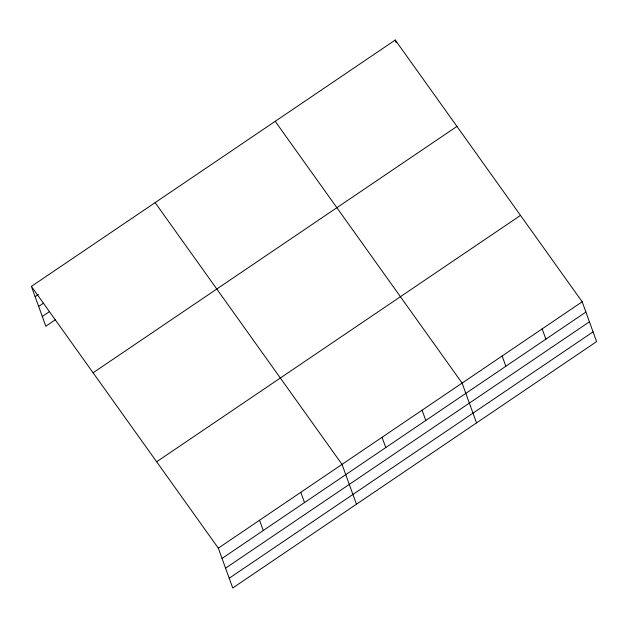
<?xml version="1.0" encoding="UTF-8"?>
<svg xmlns="http://www.w3.org/2000/svg" width="628" height="628" viewBox="0 0 628 628"><rect width="100%" height="100%" fill="white"/><g stroke="black" fill="none" stroke-linecap="round" stroke-linejoin="round"><path stroke-width="0.94" d="M31.4 286.392L395.263 40.027L582.187 301.785L596.6 341.608L232.737 587.973L218.324 548.15L31.4 286.392L45.813 326.215L55.515 319.644M35.121 296.659L38.355 294.469M38.646 306.409L43.497 303.128M42.288 316.457L49.565 311.535M93.085 372.773L456.949 126.409M156.639 461.768L520.502 215.404M218.324 548.15L582.187 301.785M222.037 558.425L585.9 312.061M225.57 568.175L589.433 321.811M229.204 578.223L593.067 331.859M275.19 121.322L462.106 383.088L476.526 422.911M155.116 202.624L342.032 464.39L356.453 504.213M542.16 328.891L545.881 339.159M395.263 40.027L396.19 42.594M502.133 355.99L505.854 366.257M422.087 410.186L425.8 420.462M382.06 437.292L385.78 447.56M300.796 492.313L304.517 502.581M259.56 520.227L263.281 530.503"/></g></svg>
